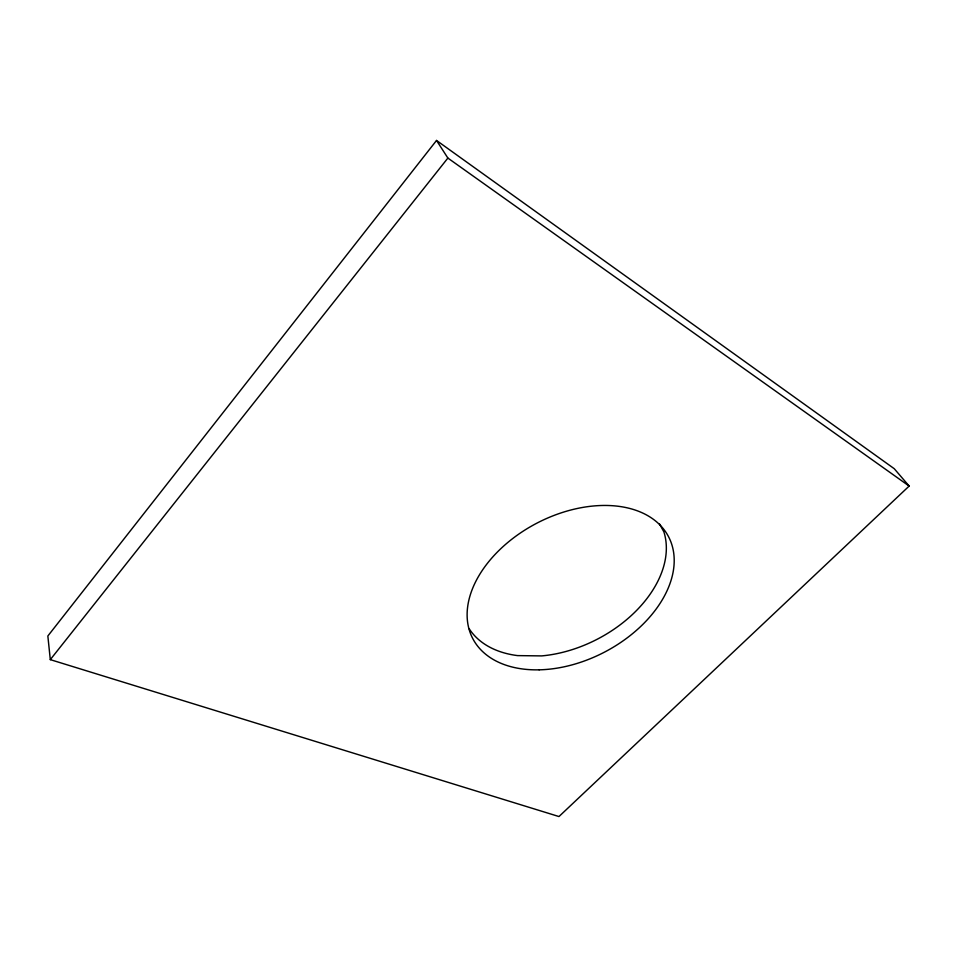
<?xml version="1.0" encoding="UTF-8"?>
<svg xmlns="http://www.w3.org/2000/svg" width="957" height="957" viewBox="0 0 957 957"><rect width="100%" height="100%" fill="white"/><g stroke="black" fill="none" stroke-linecap="round" stroke-linejoin="round"><path stroke-width="1.44" d="M436.536 140.452L47.85 635.998L50.302 659.636L558.972 816.548L909.15 486.06L894.233 468.691L436.536 140.452L447.876 158.072L909.15 486.06M50.302 659.636L447.876 158.072M659.445 523.826L663.895 531.901A109.194 72.923 -27.4 0 1 541.686 655.904L517.605 655.605A109.194 72.923 -27.4 0 1 469.121 628.653M539.138 669.828A110.342 72.804 -27.4 0 0 671.838 544.653A110.342 72.804 -27.4 0 0 501.013 548.493A110.342 72.804 -27.4 0 0 539.138 669.828"/></g></svg>
